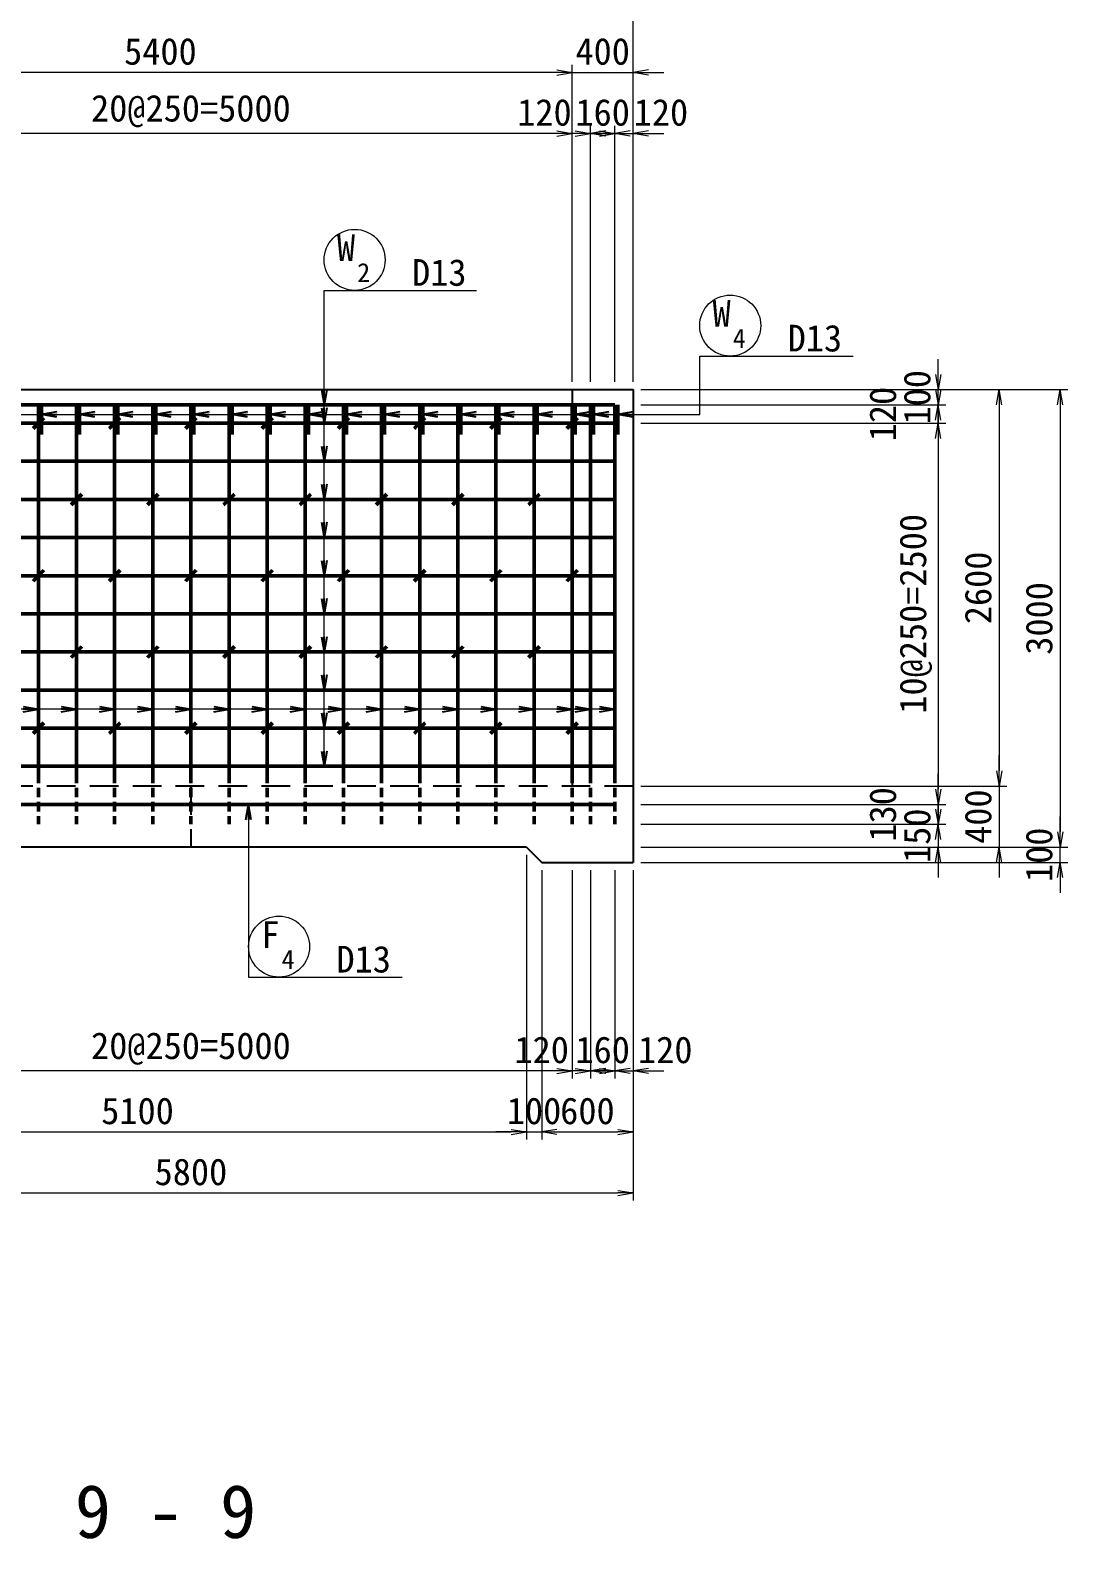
# Model space of a CAD drawing. Header units: millimetres. Extents: x 0 to 126150, y 0 to 29700.
# Drawn here: x 62097 to 68901, y 14724 to 24616 of the extents above; entities that cross this region are included whole.
import ezdxf
from ezdxf.enums import TextEntityAlignment as Align

# ---------------------------------------------------------------- set-up
doc = ezdxf.new("R2010")
doc.units = ezdxf.units.MM
doc.header["$LTSCALE"] = 500
doc.linetypes.add('DASHED2', pattern=[0.375, 0.25, -0.125])
doc.layers.get('Defpoints').update_dxf_attribs({"color": 153})
for name, color, linetype, lineweight in [('D-STR', 3, 'Continuous', 25), ('D-STR-DIM', 7, 'Continuous', 13), ('D-STR-HTXT', 4, 'Continuous', 13), ('D-STR-STR1', 1, 'Continuous', 50), ('D-STR-STR2', 40, 'Continuous', 50), ('D-STR-STR3', 2, 'Continuous', 50), ('D-STR-TXT', 7, 'Continuous', 13)]:
    doc.layers.add(name, color=color, linetype=linetype, lineweight=lineweight)
doc.styles.add('YOKO_GOTHIC', font='')
doc.styles.get('YOKO_GOTHIC').set_extended_font_data('MS Gothic')
doc.dimstyles.new('S50', dxfattribs={"dimscale": 50, "dimtxt": 3.5, "dimasz": 2, "dimexe": 1, "dimexo": 1, "dimgap": 1, "dimtad": 1, "dimdec": 0, "dimzin": 1, "dimdsep": 46, "dimtxsty": 'YOKO_GOTHIC', "dimblk": 'OPEN', "dimcen": 0, "dimclrd": 256, "dimclre": 256, "dimclrt": 256, "dimaunit": 1, "dimadec": 3, "dimazin": 0, "dimtfac": 1, "dimtdec": 0, "dimtix": 1, "dimtmove": 2, "dimatfit": 3, "dimldrblk": 'OPEN', "dimfxl": 1, "dimlwd": -1, "dimlwe": -1, "dimarcsym": 2})

# ---------------------------------------------------------------- blocks, each defined once
blk = doc.blocks.new('_Open')
at = {"color": 0, "linetype": 'ByBlock', "lineweight": -2}
for p, q in [((-1, 0.167), (0, 0)), ((-1, -0.167), (0, 0)), ((0, 0), (-1, 0))]:
    blk.add_line(p, q, dxfattribs=at)
blk = doc.blocks.new('*D196')
at = {"layer": 'D-STR-DIM', "transparency": 16777216}
for p, q in [((60250.5, 22308.7), (60250.5, 24788)), ((60350.5, 24738), (65950.5, 24738)), ((66050.5, 22308.7), (66050.5, 24788))]:
    blk.add_line(p, q, dxfattribs=at)
at = {"layer": 'Defpoints', "color": 0, "transparency": 16777216}
for p in [(66050.5, 24738), (60250.5, 22258.7), (66050.5, 22258.7)]:
    blk.add_point(p, dxfattribs=at)
at = {"layer": 'D-STR-DIM', "transparency": 16777216, "xscale": 100, "yscale": 100, "zscale": 100, "rotation": 180}
blk.add_blockref('_Open', (60250.5, 24738), dxfattribs=at)
at = {"layer": 'D-STR-DIM', "transparency": 16777216, "xscale": 100, "yscale": 100, "zscale": 100}
blk.add_blockref('_Open', (66050.5, 24738), dxfattribs=at)
at = {"layer": 'D-STR-DIM', "transparency": 16777216, "insert": (63150.5, 24875.5), "char_height": 175, "attachment_point": 5, "style": 'YOKO_GOTHIC'}
blk.add_mtext('5800', dxfattribs=at)
blk = doc.blocks.new('*D198')
at = {"layer": 'D-STR-DIM', "transparency": 16777216}
for p, q in [((65550.5, 24338), (65450.5, 24338)), ((65650.5, 22308.7), (65650.5, 24388)), ((65650.5, 24338), (66050.5, 24338)), ((66050.5, 22308.7), (66050.5, 24388)), ((66150.5, 24338), (66250.5, 24338))]:
    blk.add_line(p, q, dxfattribs=at)
at = {"layer": 'Defpoints', "color": 0, "transparency": 16777216}
for p in [(66050.5, 24338), (65650.5, 22258.7), (66050.5, 22258.7)]:
    blk.add_point(p, dxfattribs=at)
at = {"layer": 'D-STR-DIM', "transparency": 16777216, "xscale": 100, "yscale": 100, "zscale": 100}
blk.add_blockref('_Open', (65650.5, 24338), dxfattribs=at)
at = {"layer": 'D-STR-DIM', "transparency": 16777216, "xscale": 100, "yscale": 100, "zscale": 100, "rotation": 180}
blk.add_blockref('_Open', (66050.5, 24338), dxfattribs=at)
at = {"layer": 'D-STR-DIM', "transparency": 16777216, "insert": (65850.5, 24475.5), "char_height": 175, "attachment_point": 5, "style": 'YOKO_GOTHIC'}
blk.add_mtext('400', dxfattribs=at)
blk = doc.blocks.new('*D199')
at = {"layer": 'D-STR-DIM', "transparency": 16777216}
for p, q in [((65930.5, 22308.7), (65930.5, 23988)), ((66050.5, 22308.7), (66050.5, 23988)), ((65830.5, 23938), (65730.5, 23938)), ((65930.5, 23938), (66050.5, 23938)), ((66150.5, 23938), (66250.5, 23938))]:
    blk.add_line(p, q, dxfattribs=at)
at = {"layer": 'Defpoints', "color": 0, "transparency": 16777216}
for p in [(66050.5, 23938), (65930.5, 22258.7), (66050.5, 22258.7)]:
    blk.add_point(p, dxfattribs=at)
at = {"layer": 'D-STR-DIM', "transparency": 16777216, "xscale": 100, "yscale": 100, "zscale": 100}
blk.add_blockref('_Open', (65930.5, 23938), dxfattribs=at)
at = {"layer": 'D-STR-DIM', "transparency": 16777216, "xscale": 100, "yscale": 100, "zscale": 100, "rotation": 180}
blk.add_blockref('_Open', (66050.5, 23938), dxfattribs=at)
at = {"layer": 'D-STR-DIM', "transparency": 16777216, "insert": (66232.5, 24075.5), "char_height": 175, "attachment_point": 5, "style": 'YOKO_GOTHIC'}
blk.add_mtext('120', dxfattribs=at)
blk = doc.blocks.new('*D200')
at = {"layer": 'D-STR-DIM', "transparency": 16777216}
for p, q in [((65770.5, 22308.7), (65770.5, 23988)), ((65930.5, 22308.7), (65930.5, 23988)), ((65670.5, 23938), (65570.5, 23938)), ((65770.5, 23938), (65930.5, 23938)), ((66030.5, 23938), (66130.5, 23938))]:
    blk.add_line(p, q, dxfattribs=at)
at = {"layer": 'Defpoints', "color": 0, "transparency": 16777216}
for p in [(65930.5, 23938), (65770.5, 22258.7), (65930.5, 22258.7)]:
    blk.add_point(p, dxfattribs=at)
at = {"layer": 'D-STR-DIM', "transparency": 16777216, "xscale": 100, "yscale": 100, "zscale": 100}
blk.add_blockref('_Open', (65770.5, 23938), dxfattribs=at)
at = {"layer": 'D-STR-DIM', "transparency": 16777216, "xscale": 100, "yscale": 100, "zscale": 100, "rotation": 180}
blk.add_blockref('_Open', (65930.5, 23938), dxfattribs=at)
at = {"layer": 'D-STR-DIM', "transparency": 16777216, "insert": (65850.5, 24075.5), "char_height": 175, "attachment_point": 5, "style": 'YOKO_GOTHIC'}
blk.add_mtext('160', dxfattribs=at)
blk = doc.blocks.new('*D201')
at = {"layer": 'D-STR-DIM', "transparency": 16777216}
for p, q in [((65650.5, 22308.7), (65650.5, 23988)), ((65770.5, 22308.7), (65770.5, 23988)), ((65550.5, 23938), (65450.5, 23938)), ((65770.5, 23938), (65650.5, 23938)), ((65870.5, 23938), (65970.5, 23938))]:
    blk.add_line(p, q, dxfattribs=at)
at = {"layer": 'Defpoints', "color": 0, "transparency": 16777216}
for p in [(65650.5, 23938), (65650.5, 22258.7), (65770.5, 22258.7)]:
    blk.add_point(p, dxfattribs=at)
at = {"layer": 'D-STR-DIM', "transparency": 16777216, "xscale": 100, "yscale": 100, "zscale": 100}
blk.add_blockref('_Open', (65650.5, 23938), dxfattribs=at)
at = {"layer": 'D-STR-DIM', "transparency": 16777216, "xscale": 100, "yscale": 100, "zscale": 100, "rotation": 180}
blk.add_blockref('_Open', (65770.5, 23938), dxfattribs=at)
at = {"layer": 'D-STR-DIM', "transparency": 16777216, "insert": (65468.6, 24075.5), "char_height": 175, "attachment_point": 5, "style": 'YOKO_GOTHIC'}
blk.add_mtext('120', dxfattribs=at)
blk = doc.blocks.new('*D202')
at = {"layer": 'D-STR-DIM', "transparency": 16777216}
for p, q in [((60650.5, 22308.7), (60650.5, 23988)), ((65650.5, 22308.7), (65650.5, 23988)), ((65550.5, 23938), (60750.5, 23938))]:
    blk.add_line(p, q, dxfattribs=at)
at = {"layer": 'Defpoints', "color": 0, "transparency": 16777216}
for p in [(60650.5, 23938), (60650.5, 22258.7), (65650.5, 22258.7)]:
    blk.add_point(p, dxfattribs=at)
at = {"layer": 'D-STR-DIM', "transparency": 16777216, "xscale": 100, "yscale": 100, "zscale": 100, "rotation": 180}
blk.add_blockref('_Open', (60650.5, 23938), dxfattribs=at)
at = {"layer": 'D-STR-DIM', "transparency": 16777216, "xscale": 100, "yscale": 100, "zscale": 100}
blk.add_blockref('_Open', (65650.5, 23938), dxfattribs=at)
at = {"layer": 'D-STR-DIM', "transparency": 16777216, "insert": (63150.5, 24084.9), "char_height": 175, "attachment_point": 5, "style": 'YOKO_GOTHIC'}
blk.add_mtext('20@250=5000', dxfattribs=at)
blk = doc.blocks.new('*D203')
at = {"layer": 'D-STR-DIM', "transparency": 16777216}
for p, q in [((60250.5, 22308.7), (60250.5, 24388)), ((65550.5, 24338), (60350.5, 24338)), ((65650.5, 22308.7), (65650.5, 24388))]:
    blk.add_line(p, q, dxfattribs=at)
at = {"layer": 'Defpoints', "color": 0, "transparency": 16777216}
for p in [(60250.5, 24338), (60250.5, 22258.7), (65650.5, 22258.7)]:
    blk.add_point(p, dxfattribs=at)
at = {"layer": 'D-STR-DIM', "transparency": 16777216, "xscale": 100, "yscale": 100, "zscale": 100, "rotation": 180}
blk.add_blockref('_Open', (60250.5, 24338), dxfattribs=at)
at = {"layer": 'D-STR-DIM', "transparency": 16777216, "xscale": 100, "yscale": 100, "zscale": 100}
blk.add_blockref('_Open', (65650.5, 24338), dxfattribs=at)
at = {"layer": 'D-STR-DIM', "transparency": 16777216, "insert": (62950.5, 24475.5), "char_height": 175, "attachment_point": 5, "style": 'YOKO_GOTHIC'}
blk.add_mtext('5400', dxfattribs=at)
blk = doc.blocks.new('*D219')
at = {"layer": 'D-STR-DIM', "transparency": 16777216}
for p, q in [((66100.5, 22258.7), (68900.5, 22258.7)), ((68850.5, 22158.7), (68850.5, 19358.7)), ((66100.5, 19258.7), (68900.5, 19258.7))]:
    blk.add_line(p, q, dxfattribs=at)
at = {"layer": 'Defpoints', "color": 0, "transparency": 16777216}
for p in [(66050.5, 22258.7), (66050.5, 19258.7), (68850.5, 19258.7)]:
    blk.add_point(p, dxfattribs=at)
at = {"layer": 'D-STR-DIM', "transparency": 16777216, "xscale": 100, "yscale": 100, "zscale": 100}
for p, rotation in [((68850.5, 22258.7), 90), ((68850.5, 19258.7), 270)]:
    blk.add_blockref('_Open', p, dxfattribs=dict(at, rotation=rotation))
at = {"layer": 'D-STR-DIM', "transparency": 16777216, "insert": (68713, 20758.7), "char_height": 175, "attachment_point": 5, "rotation": 90, "style": 'YOKO_GOTHIC'}
blk.add_mtext('3000', dxfattribs=at)
blk = doc.blocks.new('*D220')
at = {"layer": 'D-STR-DIM', "transparency": 16777216}
for p, q in [((66100.5, 22258.7), (68500.5, 22258.7)), ((68450.5, 22158.7), (68450.5, 19758.7)), ((66100.5, 19658.7), (68500.5, 19658.7))]:
    blk.add_line(p, q, dxfattribs=at)
at = {"layer": 'Defpoints', "color": 0, "transparency": 16777216}
for p in [(66050.5, 22258.7), (66050.5, 19658.7), (68450.5, 19658.7)]:
    blk.add_point(p, dxfattribs=at)
at = {"layer": 'D-STR-DIM', "transparency": 16777216, "xscale": 100, "yscale": 100, "zscale": 100}
for p, rotation in [((68450.5, 22258.7), 90), ((68450.5, 19658.7), 270)]:
    blk.add_blockref('_Open', p, dxfattribs=dict(at, rotation=rotation))
at = {"layer": 'D-STR-DIM', "transparency": 16777216, "insert": (68313, 20958.7), "char_height": 175, "attachment_point": 5, "rotation": 90, "style": 'YOKO_GOTHIC'}
blk.add_mtext('2600', dxfattribs=at)
blk = doc.blocks.new('*D221')
at = {"layer": 'D-STR-DIM', "transparency": 16777216}
for p, q in [((68450.5, 19758.7), (68450.5, 19858.7)), ((66100.5, 19658.7), (68500.5, 19658.7)), ((68450.5, 19658.7), (68450.5, 19258.7)), ((66100.5, 19258.7), (68500.5, 19258.7)), ((68450.5, 19158.7), (68450.5, 19058.7))]:
    blk.add_line(p, q, dxfattribs=at)
at = {"layer": 'Defpoints', "color": 0, "transparency": 16777216}
for p in [(66050.5, 19658.7), (66050.5, 19258.7), (68450.5, 19258.7)]:
    blk.add_point(p, dxfattribs=at)
at = {"layer": 'D-STR-DIM', "transparency": 16777216, "xscale": 100, "yscale": 100, "zscale": 100}
for p, rotation in [((68450.5, 19658.7), 270), ((68450.5, 19258.7), 90)]:
    blk.add_blockref('_Open', p, dxfattribs=dict(at, rotation=rotation))
at = {"layer": 'D-STR-DIM', "transparency": 16777216, "insert": (68313, 19458.7), "char_height": 175, "attachment_point": 5, "rotation": 90, "style": 'YOKO_GOTHIC'}
blk.add_mtext('400', dxfattribs=at)
blk = doc.blocks.new('*D222')
at = {"layer": 'D-STR-DIM', "transparency": 16777216}
for p, q in [((66100.5, 22038.7), (68100.5, 22038.7)), ((68050.5, 21938.7), (68050.5, 19638.7)), ((66100.5, 19538.7), (68100.5, 19538.7))]:
    blk.add_line(p, q, dxfattribs=at)
at = {"layer": 'Defpoints', "color": 0, "transparency": 16777216}
for p in [(66050.5, 22038.7), (66050.5, 19538.7), (68050.5, 19538.7)]:
    blk.add_point(p, dxfattribs=at)
at = {"layer": 'D-STR-DIM', "transparency": 16777216, "xscale": 100, "yscale": 100, "zscale": 100}
for p, rotation in [((68050.5, 22038.7), 90), ((68050.5, 19538.7), 270)]:
    blk.add_blockref('_Open', p, dxfattribs=dict(at, rotation=rotation))
at = {"layer": 'D-STR-DIM', "transparency": 16777216, "insert": (67903.7, 20788.7), "char_height": 175, "attachment_point": 5, "rotation": 90, "style": 'YOKO_GOTHIC'}
blk.add_mtext('10@250=2500', dxfattribs=at)
blk = doc.blocks.new('*D223')
at = {"layer": 'D-STR-DIM', "transparency": 16777216}
for p, q in [((68050.5, 19638.7), (68050.5, 19738.7)), ((66100.5, 19538.7), (68100.5, 19538.7)), ((68050.5, 19538.7), (68050.5, 19408.7)), ((66100.5, 19408.7), (68100.5, 19408.7)), ((68050.5, 19308.7), (68050.5, 19208.7))]:
    blk.add_line(p, q, dxfattribs=at)
at = {"layer": 'Defpoints', "color": 0, "transparency": 16777216}
for p in [(66050.5, 19538.7), (66050.5, 19408.7), (68050.5, 19408.7)]:
    blk.add_point(p, dxfattribs=at)
at = {"layer": 'D-STR-DIM', "transparency": 16777216, "xscale": 100, "yscale": 100, "zscale": 100}
for p, rotation in [((68050.5, 19538.7), 270), ((68050.5, 19408.7), 90)]:
    blk.add_blockref('_Open', p, dxfattribs=dict(at, rotation=rotation))
at = {"layer": 'D-STR-DIM', "transparency": 16777216, "insert": (67688, 19473.7), "char_height": 175, "attachment_point": 5, "rotation": 90, "style": 'YOKO_GOTHIC'}
blk.add_mtext('130', dxfattribs=at)
blk = doc.blocks.new('*D224')
at = {"layer": 'D-STR-DIM', "transparency": 16777216}
for p, q in [((68050.5, 19508.7), (68050.5, 19608.7)), ((66100.5, 19408.7), (68100.5, 19408.7)), ((68050.5, 19408.7), (68050.5, 19258.7)), ((66100.5, 19258.7), (68100.5, 19258.7)), ((68050.5, 19158.7), (68050.5, 19058.7))]:
    blk.add_line(p, q, dxfattribs=at)
at = {"layer": 'Defpoints', "color": 0, "transparency": 16777216}
for p in [(66050.5, 19408.7), (66050.5, 19258.7), (68050.5, 19258.7)]:
    blk.add_point(p, dxfattribs=at)
at = {"layer": 'D-STR-DIM', "transparency": 16777216, "xscale": 100, "yscale": 100, "zscale": 100}
for p, rotation in [((68050.5, 19408.7), 270), ((68050.5, 19258.7), 90)]:
    blk.add_blockref('_Open', p, dxfattribs=dict(at, rotation=rotation))
at = {"layer": 'D-STR-DIM', "transparency": 16777216, "insert": (67913, 19333.7), "char_height": 175, "attachment_point": 5, "rotation": 90, "style": 'YOKO_GOTHIC'}
blk.add_mtext('150', dxfattribs=at)
blk = doc.blocks.new('*D225')
at = {"layer": 'D-STR-DIM', "transparency": 16777216}
for p, q in [((68050.5, 22358.7), (68050.5, 22458.7)), ((66100.5, 22258.7), (68100.5, 22258.7)), ((68050.5, 22158.7), (68050.5, 22258.7)), ((66100.5, 22158.7), (68100.5, 22158.7)), ((68050.5, 22058.7), (68050.5, 21958.7))]:
    blk.add_line(p, q, dxfattribs=at)
at = {"layer": 'Defpoints', "color": 0, "transparency": 16777216}
for p in [(66050.5, 22258.7), (68050.5, 22258.7), (66050.5, 22158.7)]:
    blk.add_point(p, dxfattribs=at)
at = {"layer": 'D-STR-DIM', "transparency": 16777216, "xscale": 100, "yscale": 100, "zscale": 100}
for p, rotation in [((68050.5, 22258.7), 270), ((68050.5, 22158.7), 90)]:
    blk.add_blockref('_Open', p, dxfattribs=dict(at, rotation=rotation))
at = {"layer": 'D-STR-DIM', "transparency": 16777216, "insert": (67913, 22208.7), "char_height": 175, "attachment_point": 5, "rotation": 90, "style": 'YOKO_GOTHIC'}
blk.add_mtext('100', dxfattribs=at)
blk = doc.blocks.new('*D226')
at = {"layer": 'D-STR-DIM', "transparency": 16777216}
for p, q in [((68850.5, 19358.7), (68850.5, 19458.7)), ((66100.5, 19258.7), (68900.5, 19258.7)), ((68850.5, 19158.7), (68850.5, 19258.7)), ((66100.5, 19158.7), (68900.5, 19158.7)), ((68850.5, 19058.7), (68850.5, 18958.7))]:
    blk.add_line(p, q, dxfattribs=at)
at = {"layer": 'Defpoints', "color": 0, "transparency": 16777216}
for p in [(66050.5, 19258.7), (68850.5, 19258.7), (66050.5, 19158.7)]:
    blk.add_point(p, dxfattribs=at)
at = {"layer": 'D-STR-DIM', "transparency": 16777216, "xscale": 100, "yscale": 100, "zscale": 100}
for p, rotation in [((68850.5, 19258.7), 270), ((68850.5, 19158.7), 90)]:
    blk.add_blockref('_Open', p, dxfattribs=dict(at, rotation=rotation))
at = {"layer": 'D-STR-DIM', "transparency": 16777216, "insert": (68713, 19208.7), "char_height": 175, "attachment_point": 5, "rotation": 90, "style": 'YOKO_GOTHIC'}
blk.add_mtext('100', dxfattribs=at)
blk = doc.blocks.new('*D227')
at = {"layer": 'D-STR-DIM', "transparency": 16777216}
for p, q in [((68050.5, 22258.7), (68050.5, 22358.7)), ((66100.5, 22158.7), (68100.5, 22158.7)), ((68050.5, 22038.7), (68050.5, 22158.7)), ((66100.5, 22038.7), (68100.5, 22038.7)), ((68050.5, 21938.7), (68050.5, 21838.7))]:
    blk.add_line(p, q, dxfattribs=at)
at = {"layer": 'Defpoints', "color": 0, "transparency": 16777216}
for p in [(66050.5, 22158.7), (68050.5, 22158.7), (66050.5, 22038.7)]:
    blk.add_point(p, dxfattribs=at)
at = {"layer": 'D-STR-DIM', "transparency": 16777216, "xscale": 100, "yscale": 100, "zscale": 100}
for p, rotation in [((68050.5, 22158.7), 270), ((68050.5, 22038.7), 90)]:
    blk.add_blockref('_Open', p, dxfattribs=dict(at, rotation=rotation))
at = {"layer": 'D-STR-DIM', "transparency": 16777216, "insert": (67688, 22098.7), "char_height": 175, "attachment_point": 5, "rotation": 90, "style": 'YOKO_GOTHIC'}
blk.add_mtext('120', dxfattribs=at)
blk = doc.blocks.new('*D228')
at = {"layer": 'D-STR-DIM', "transparency": 16777216}
for p, q in [((60250.5, 19208.7), (60250.5, 16941.1)), ((66050.5, 19108.7), (66050.5, 16941.1)), ((60350.5, 16991.1), (65950.5, 16991.1))]:
    blk.add_line(p, q, dxfattribs=at)
at = {"layer": 'Defpoints', "color": 0, "transparency": 16777216}
for p in [(60250.5, 19258.7), (66050.5, 19158.7), (66050.5, 16991.1)]:
    blk.add_point(p, dxfattribs=at)
at = {"layer": 'D-STR-DIM', "transparency": 16777216, "xscale": 100, "yscale": 100, "zscale": 100, "rotation": 180}
blk.add_blockref('_Open', (60250.5, 16991.1), dxfattribs=at)
at = {"layer": 'D-STR-DIM', "transparency": 16777216, "xscale": 100, "yscale": 100, "zscale": 100}
blk.add_blockref('_Open', (66050.5, 16991.1), dxfattribs=at)
at = {"layer": 'D-STR-DIM', "transparency": 16777216, "insert": (63150.5, 17128.6), "char_height": 175, "attachment_point": 5, "style": 'YOKO_GOTHIC'}
blk.add_mtext('5800', dxfattribs=at)
blk = doc.blocks.new('*D229')
at = {"layer": 'D-STR-DIM', "transparency": 16777216}
for p, q in [((60250.5, 19208.7), (60250.5, 17341.1)), ((65350.5, 19208.7), (65350.5, 17341.1)), ((60350.5, 17391.1), (65250.5, 17391.1))]:
    blk.add_line(p, q, dxfattribs=at)
at = {"layer": 'Defpoints', "color": 0, "transparency": 16777216}
for p in [(60250.5, 19258.7), (65350.5, 19258.7), (65350.5, 17391.1)]:
    blk.add_point(p, dxfattribs=at)
at = {"layer": 'D-STR-DIM', "transparency": 16777216, "xscale": 100, "yscale": 100, "zscale": 100, "rotation": 180}
blk.add_blockref('_Open', (60250.5, 17391.1), dxfattribs=at)
at = {"layer": 'D-STR-DIM', "transparency": 16777216, "xscale": 100, "yscale": 100, "zscale": 100}
blk.add_blockref('_Open', (65350.5, 17391.1), dxfattribs=at)
at = {"layer": 'D-STR-DIM', "transparency": 16777216, "insert": (62800.5, 17528.6), "char_height": 175, "attachment_point": 5, "style": 'YOKO_GOTHIC'}
blk.add_mtext('5100', dxfattribs=at)
blk = doc.blocks.new('*D230')
at = {"layer": 'D-STR-DIM', "transparency": 16777216}
for p, q in [((65350.5, 19208.7), (65350.5, 17341.1)), ((65450.5, 19108.7), (65450.5, 17341.1)), ((65250.5, 17391.1), (65150.5, 17391.1)), ((65350.5, 17391.1), (65450.5, 17391.1)), ((65550.5, 17391.1), (65650.5, 17391.1))]:
    blk.add_line(p, q, dxfattribs=at)
at = {"layer": 'Defpoints', "color": 0, "transparency": 16777216}
for p in [(65350.5, 19258.7), (65450.5, 19158.7), (65450.5, 17391.1)]:
    blk.add_point(p, dxfattribs=at)
at = {"layer": 'D-STR-DIM', "transparency": 16777216, "xscale": 100, "yscale": 100, "zscale": 100}
blk.add_blockref('_Open', (65350.5, 17391.1), dxfattribs=at)
at = {"layer": 'D-STR-DIM', "transparency": 16777216, "xscale": 100, "yscale": 100, "zscale": 100, "rotation": 180}
blk.add_blockref('_Open', (65450.5, 17391.1), dxfattribs=at)
at = {"layer": 'D-STR-DIM', "transparency": 16777216, "insert": (65400.5, 17528.6), "char_height": 175, "attachment_point": 5, "style": 'YOKO_GOTHIC'}
blk.add_mtext('100', dxfattribs=at)
blk = doc.blocks.new('*D231')
at = {"layer": 'D-STR-DIM', "transparency": 16777216}
for p, q in [((65450.5, 19108.7), (65450.5, 17341.1)), ((66050.5, 19108.7), (66050.5, 17341.1)), ((65550.5, 17391.1), (65950.5, 17391.1))]:
    blk.add_line(p, q, dxfattribs=at)
at = {"layer": 'Defpoints', "color": 0, "transparency": 16777216}
for p in [(65450.5, 19158.7), (66050.5, 19158.7), (66050.5, 17391.1)]:
    blk.add_point(p, dxfattribs=at)
at = {"layer": 'D-STR-DIM', "transparency": 16777216, "xscale": 100, "yscale": 100, "zscale": 100, "rotation": 180}
blk.add_blockref('_Open', (65450.5, 17391.1), dxfattribs=at)
at = {"layer": 'D-STR-DIM', "transparency": 16777216, "xscale": 100, "yscale": 100, "zscale": 100}
blk.add_blockref('_Open', (66050.5, 17391.1), dxfattribs=at)
at = {"layer": 'D-STR-DIM', "transparency": 16777216, "insert": (65750.5, 17528.6), "char_height": 175, "attachment_point": 5, "style": 'YOKO_GOTHIC'}
blk.add_mtext('600', dxfattribs=at)
blk = doc.blocks.new('*D232')
at = {"layer": 'D-STR-DIM', "transparency": 16777216}
for p, q in [((65930.5, 19108.7), (65930.5, 17741.1)), ((66050.5, 19108.7), (66050.5, 17741.1)), ((65830.5, 17791.1), (65730.5, 17791.1)), ((65930.5, 17791.1), (66050.5, 17791.1)), ((66150.5, 17791.1), (66250.5, 17791.1))]:
    blk.add_line(p, q, dxfattribs=at)
at = {"layer": 'Defpoints', "color": 0, "transparency": 16777216}
for p in [(65930.5, 19158.7), (66050.5, 19158.7), (66050.5, 17791.1)]:
    blk.add_point(p, dxfattribs=at)
at = {"layer": 'D-STR-DIM', "transparency": 16777216, "xscale": 100, "yscale": 100, "zscale": 100}
blk.add_blockref('_Open', (65930.5, 17791.1), dxfattribs=at)
at = {"layer": 'D-STR-DIM', "transparency": 16777216, "xscale": 100, "yscale": 100, "zscale": 100, "rotation": 180}
blk.add_blockref('_Open', (66050.5, 17791.1), dxfattribs=at)
at = {"layer": 'D-STR-DIM', "transparency": 16777216, "insert": (66260.9, 17928.6), "char_height": 175, "attachment_point": 5, "style": 'YOKO_GOTHIC'}
blk.add_mtext('120', dxfattribs=at)
blk = doc.blocks.new('*D233')
at = {"layer": 'D-STR-DIM', "transparency": 16777216}
for p, q in [((65770.5, 19108.7), (65770.5, 17741.1)), ((65930.5, 19108.7), (65930.5, 17741.1)), ((65670.5, 17791.1), (65570.5, 17791.1)), ((65770.5, 17791.1), (65930.5, 17791.1)), ((66030.5, 17791.1), (66130.5, 17791.1))]:
    blk.add_line(p, q, dxfattribs=at)
at = {"layer": 'Defpoints', "color": 0, "transparency": 16777216}
for p in [(65770.5, 19158.7), (65930.5, 19158.7), (65930.5, 17791.1)]:
    blk.add_point(p, dxfattribs=at)
at = {"layer": 'D-STR-DIM', "transparency": 16777216, "xscale": 100, "yscale": 100, "zscale": 100}
blk.add_blockref('_Open', (65770.5, 17791.1), dxfattribs=at)
at = {"layer": 'D-STR-DIM', "transparency": 16777216, "xscale": 100, "yscale": 100, "zscale": 100, "rotation": 180}
blk.add_blockref('_Open', (65930.5, 17791.1), dxfattribs=at)
at = {"layer": 'D-STR-DIM', "transparency": 16777216, "insert": (65850.5, 17928.6), "char_height": 175, "attachment_point": 5, "style": 'YOKO_GOTHIC'}
blk.add_mtext('160', dxfattribs=at)
blk = doc.blocks.new('*D234')
at = {"layer": 'D-STR-DIM', "transparency": 16777216}
for p, q in [((65650.5, 19108.7), (65650.5, 17741.1)), ((65770.5, 19108.7), (65770.5, 17741.1)), ((65550.5, 17791.1), (65450.5, 17791.1)), ((65770.5, 17791.1), (65650.5, 17791.1)), ((65870.5, 17791.1), (65970.5, 17791.1))]:
    blk.add_line(p, q, dxfattribs=at)
at = {"layer": 'Defpoints', "color": 0, "transparency": 16777216}
for p in [(65650.5, 19158.7), (65770.5, 19158.7), (65650.5, 17791.1)]:
    blk.add_point(p, dxfattribs=at)
at = {"layer": 'D-STR-DIM', "transparency": 16777216, "xscale": 100, "yscale": 100, "zscale": 100}
blk.add_blockref('_Open', (65650.5, 17791.1), dxfattribs=at)
at = {"layer": 'D-STR-DIM', "transparency": 16777216, "xscale": 100, "yscale": 100, "zscale": 100, "rotation": 180}
blk.add_blockref('_Open', (65770.5, 17791.1), dxfattribs=at)
at = {"layer": 'D-STR-DIM', "transparency": 16777216, "insert": (65450.5, 17928.6), "char_height": 175, "attachment_point": 5, "style": 'YOKO_GOTHIC'}
blk.add_mtext('120', dxfattribs=at)
blk = doc.blocks.new('*D235')
at = {"layer": 'D-STR-DIM', "transparency": 16777216}
for p, q in [((60650.5, 19208.7), (60650.5, 17741.1)), ((65650.5, 19108.7), (65650.5, 17741.1)), ((65550.5, 17791.1), (60750.5, 17791.1))]:
    blk.add_line(p, q, dxfattribs=at)
at = {"layer": 'Defpoints', "color": 0, "transparency": 16777216}
for p in [(60650.5, 19258.7), (65650.5, 19158.7), (60650.5, 17791.1)]:
    blk.add_point(p, dxfattribs=at)
at = {"layer": 'D-STR-DIM', "transparency": 16777216, "xscale": 100, "yscale": 100, "zscale": 100, "rotation": 180}
blk.add_blockref('_Open', (60650.5, 17791.1), dxfattribs=at)
at = {"layer": 'D-STR-DIM', "transparency": 16777216, "xscale": 100, "yscale": 100, "zscale": 100}
blk.add_blockref('_Open', (65650.5, 17791.1), dxfattribs=at)
at = {"layer": 'D-STR-DIM', "transparency": 16777216, "insert": (63150.5, 17937.9), "char_height": 175, "attachment_point": 5, "style": 'YOKO_GOTHIC'}
blk.add_mtext('20@250=5000', dxfattribs=at)

msp = doc.modelspace()

# ---------------------------------------------------------------- linework, layer by layer
at = {"layer": 'D-STR'}
for p, q in [((60250.5, 22258.7), (66050.5, 22258.7)), ((66050.5, 22258.7), (66050.5, 19158.7)), ((65350.5, 19258.7), (60250.5, 19258.7)), ((65350.5, 19258.7), (65450.5, 19158.7)), ((65450.5, 19158.7), (66050.5, 19158.7))]:
    msp.add_line(p, q, dxfattribs=at)
at = {"layer": 'D-STR', "linetype": 'DASHED2', "ltscale": 1.5}
for p, q in [((65650.5, 22258.7), (65650.5, 19658.7)), ((66050.5, 19658.7), (60250.5, 19658.7)), ((63150.5, 19658.7), (63150.5, 19258.7))]:
    msp.add_line(p, q, dxfattribs=at)
at = {"layer": 'D-STR-HTXT'}
for p, q in [((66486.7, 22478.8), (67493.3, 22478.8)), ((66486.7, 22095.8), (66486.7, 22478.8)), ((63528.4, 18406.6), (64535, 18406.6))]:
    msp.add_line(p, q, dxfattribs=at)
msp.add_lwpolyline([(60400.5, 22095.8), (66486.7, 22095.8)], dxfattribs=at)
at = {"layer": 'D-STR-HTXT', "color": 6}
for centre in [(64224, 23109.5), (66686.7, 22678.8), (63728.4, 18606.6)]:
    msp.add_circle(centre, 200, dxfattribs=at)
at = {"layer": 'D-STR-STR1'}
for p, q in [((62150.5, 19678.7), (62150.5, 22158.7)), ((62170.5, 21963.7), (62170.5, 22158.7)), ((62400.5, 19678.7), (62400.5, 22158.7)), ((62420.5, 21963.7), (62420.5, 22158.7)), ((62650.5, 19678.7), (62650.5, 22158.7)), ((62670.5, 21963.7), (62670.5, 22158.7)), ((62900.5, 19678.7), (62900.5, 22158.7)), ((62920.5, 21963.7), (62920.5, 22158.7)), ((63150.5, 19678.7), (63150.5, 22158.7)), ((63170.5, 21963.7), (63170.5, 22158.7)), ((63400.5, 19678.7), (63400.5, 22158.7)), ((63420.5, 21963.7), (63420.5, 22158.7)), ((63650.5, 19678.7), (63650.5, 22158.7)), ((63670.5, 21963.7), (63670.5, 22158.7)), ((63900.5, 19678.7), (63900.5, 22158.7)), ((63920.5, 21963.7), (63920.5, 22158.7)), ((64150.5, 19678.7), (64150.5, 22158.7)), ((64170.5, 21963.7), (64170.5, 22158.7)), ((64400.5, 19678.7), (64400.5, 22158.7)), ((64420.5, 21963.7), (64420.5, 22158.7)), ((64650.5, 19678.7), (64650.5, 22158.7)), ((64670.5, 21963.7), (64670.5, 22158.7)), ((64900.5, 19678.7), (64900.5, 22158.7)), ((64920.5, 21963.7), (64920.5, 22158.7)), ((65150.5, 19678.7), (65150.5, 22158.7)), ((65170.5, 21963.7), (65170.5, 22158.7)), ((65400.5, 19678.7), (65400.5, 22158.7)), ((65420.5, 21963.7), (65420.5, 22158.7)), ((65650.5, 19678.7), (65650.5, 22158.7)), ((65670.5, 21963.7), (65670.5, 22158.7)), ((65770.5, 19678.7), (65770.5, 22158.7)), ((65790.5, 21963.7), (65790.5, 22158.7)), ((65930.5, 19678.7), (65930.5, 22158.7)), ((65950.5, 21963.7), (65950.5, 22158.7))]:
    msp.add_line(p, q, dxfattribs=at)
at = {"layer": 'D-STR-STR1', "linetype": 'DASHED2', "ltscale": 0.5}
for p, q in [((62150.5, 19648.7), (62150.5, 19408.7)), ((62400.5, 19648.7), (62400.5, 19408.7)), ((62650.5, 19648.7), (62650.5, 19408.7)), ((62900.5, 19648.7), (62900.5, 19408.7)), ((63150.5, 19648.7), (63150.5, 19408.7)), ((63400.5, 19648.7), (63400.5, 19408.7)), ((63650.5, 19648.7), (63650.5, 19408.7)), ((63900.5, 19648.7), (63900.5, 19408.7)), ((64150.5, 19648.7), (64150.5, 19408.7)), ((64400.5, 19648.7), (64400.5, 19408.7)), ((64650.5, 19648.7), (64650.5, 19408.7)), ((64900.5, 19648.7), (64900.5, 19408.7)), ((65150.5, 19648.7), (65150.5, 19408.7)), ((65400.5, 19648.7), (65400.5, 19408.7)), ((65650.5, 19648.7), (65650.5, 19408.7)), ((65770.5, 19648.7), (65770.5, 19408.7)), ((65930.5, 19648.7), (65930.5, 19408.7))]:
    msp.add_line(p, q, dxfattribs=at)
at = {"layer": 'D-STR-STR2'}
for p, q in [((60380.5, 22158.7), (65930.5, 22158.7)), ((60380.5, 22038.7), (65930.5, 22038.7)), ((60380.5, 21788.7), (65930.5, 21788.7)), ((60380.5, 21538.7), (65930.5, 21538.7)), ((60380.5, 21288.7), (65930.5, 21288.7)), ((60380.5, 21038.7), (65930.5, 21038.7)), ((60380.5, 20788.7), (65930.5, 20788.7)), ((60380.5, 20538.7), (65930.5, 20538.7)), ((60380.5, 20288.7), (65930.5, 20288.7)), ((60380.5, 20038.7), (65930.5, 20038.7)), ((60380.5, 19788.7), (65930.5, 19788.7)), ((60380.5, 19538.7), (65930.5, 19538.7))]:
    msp.add_line(p, q, dxfattribs=at)
at = {"layer": 'D-STR-STR3'}
for p, q in [((62185.9, 22074.1), (62115.2, 22003.3)), ((62685.9, 22074.1), (62615.2, 22003.3)), ((63185.9, 22074.1), (63115.2, 22003.3)), ((63685.9, 22074.1), (63615.2, 22003.3)), ((64185.9, 22074.1), (64115.2, 22003.3)), ((64685.9, 22074.1), (64615.2, 22003.3)), ((65185.9, 22074.1), (65115.2, 22003.3)), ((65685.9, 22074.1), (65615.2, 22003.3)), ((62435.9, 21574.1), (62365.2, 21503.3)), ((62935.9, 21574.1), (62865.2, 21503.3)), ((63435.9, 21574.1), (63365.2, 21503.3)), ((63935.9, 21574.1), (63865.2, 21503.3)), ((64435.9, 21574.1), (64365.2, 21503.3)), ((64935.9, 21574.1), (64865.2, 21503.3)), ((65435.9, 21574.1), (65365.2, 21503.3)), ((62185.9, 21074.1), (62115.2, 21003.3)), ((62685.9, 21074.1), (62615.2, 21003.3)), ((63185.9, 21074.1), (63115.2, 21003.3)), ((63685.9, 21074.1), (63615.2, 21003.3)), ((64185.9, 21074.1), (64115.2, 21003.3)), ((64685.9, 21074.1), (64615.2, 21003.3)), ((65185.9, 21074.1), (65115.2, 21003.3)), ((65685.9, 21074.1), (65615.2, 21003.3)), ((62435.9, 20574.1), (62365.2, 20503.3)), ((62935.9, 20574.1), (62865.2, 20503.3)), ((63435.9, 20574.1), (63365.2, 20503.3)), ((63935.9, 20574.1), (63865.2, 20503.3)), ((64435.9, 20574.1), (64365.2, 20503.3)), ((64935.9, 20574.1), (64865.2, 20503.3)), ((65435.9, 20574.1), (65365.2, 20503.3)), ((62185.9, 20074.1), (62115.2, 20003.3)), ((62685.9, 20074.1), (62615.2, 20003.3)), ((63185.9, 20074.1), (63115.2, 20003.3)), ((63685.9, 20074.1), (63615.2, 20003.3)), ((64185.9, 20074.1), (64115.2, 20003.3)), ((64685.9, 20074.1), (64615.2, 20003.3)), ((65185.9, 20074.1), (65115.2, 20003.3)), ((65685.9, 20074.1), (65615.2, 20003.3))]:
    msp.add_line(p, q, dxfattribs=at)

# ---------------------------------------------------------------- texts
at = {"layer": 'D-STR-TXT', "color": 6, "style": 'YOKO_GOTHIC'}
for s, height, p in [('W', 175, (64167.7, 23101.2)), ('2', 125, (64283.4, 22963.4)), ('W', 175, (66630.4, 22670.5)), ('4', 125, (66746.1, 22532.7)), ('4', 125, (63787.8, 18460.5))]:
    msp.add_text(s, height=height, dxfattribs=at).set_placement(p, align=Align.CENTER)
for p in [(64600.5, 22939.5), (67063.2, 22508.8), (64104.9, 18436.6)]:
    msp.add_text('D13', height=175, dxfattribs=at).set_placement(p)
at = {"layer": 'D-STR-TXT', "color": 6, "linetype": 'DASHED2', "ltscale": 0.5, "style": 'YOKO_GOTHIC'}
msp.add_text('F', height=175, dxfattribs=at).set_placement((63672.1, 18598.3), align=Align.CENTER)
at = {"layer": 'D-STR-TXT', "style": 'YOKO_GOTHIC'}
msp.add_text('9 - 9', height=350, dxfattribs=at).set_placement((62984.2, 14729.2), align=Align.CENTER)

# ---------------------------------------------------------------- dimensions: what is measured, and where the dimension line sits
at = {"layer": 'D-STR-DIM'}
for base, p1, p2, picture, middle in [((66050.5, 24738), (60250.5, 22258.7), (66050.5, 22258.7), '*D196', (63150.5, 24875.5)), ((60250.5, 24338), (65650.5, 22258.7), (60250.5, 22258.7), '*D203', (62950.5, 24475.5)), ((66050.5, 24338), (65650.5, 22258.7), (66050.5, 22258.7), '*D198', (65850.5, 24475.5)), ((65930.5, 23938), (65770.5, 22258.7), (65930.5, 22258.7), '*D200', (65850.5, 24075.5)), ((66050.5, 16991.1), (60250.5, 19258.7), (66050.5, 19158.7), '*D228', (63150.5, 17128.6)), ((65350.5, 17391.1), (60250.5, 19258.7), (65350.5, 19258.7), '*D229', (62800.5, 17528.6)), ((65450.5, 17391.1), (65350.5, 19258.7), (65450.5, 19158.7), '*D230', (65400.5, 17528.6)), ((66050.5, 17391.1), (65450.5, 19158.7), (66050.5, 19158.7), '*D231', (65750.5, 17528.6)), ((65930.5, 17791.1), (65770.5, 19158.7), (65930.5, 19158.7), '*D233', (65850.5, 17928.6))]:
    dim = msp.add_linear_dim(base=base, p1=p1, p2=p2, dimstyle='S50', dxfattribs=at)
    dim.commit()
    dim.dimension.update_dxf_attribs({"geometry": picture, "text_midpoint": middle})
for base, p1, p2, picture, middle in [((60650.5, 23938), (65650.5, 22258.7), (60650.5, 22258.7), '*D202', (63150.5, 24084.9)), ((60650.5, 17791.1), (65650.5, 19158.7), (60650.5, 19258.7), '*D235', (63150.5, 17937.9))]:
    dim = msp.add_linear_dim(base=base, p1=p1, p2=p2, text='20@250=<>', dimstyle='S50', dxfattribs=at)
    dim.commit()
    dim.dimension.update_dxf_attribs({"geometry": picture, "text_midpoint": middle})
for base, p1, p2, angle, picture, middle in [((65650.5, 23938), (65770.5, 22258.7), (65650.5, 22258.7), 180, '*D201', (65468.6, 24075.5)), ((68050.5, 22158.7), (66050.5, 22038.7), (66050.5, 22158.7), 90, '*D227', (67688, 22098.7)), ((68050.5, 19408.7), (66050.5, 19538.7), (66050.5, 19408.7), 90, '*D223', (67688, 19473.7)), ((65650.5, 17791.1), (65770.5, 19158.7), (65650.5, 19158.7), 180, '*D234', (65450.5, 17928.6))]:
    dim = msp.add_linear_dim(base=base, p1=p1, p2=p2, angle=angle, dimstyle='S50', dxfattribs=at)
    dim.commit()
    dim.dimension.update_dxf_attribs({"geometry": picture, "text_midpoint": middle, "dimtype": 160})
for base, p1, p2, picture, middle in [((66050.5, 23938), (65930.5, 22258.7), (66050.5, 22258.7), '*D199', (66232.5, 24075.5)), ((66050.5, 17791.1), (65930.5, 19158.7), (66050.5, 19158.7), '*D232', (66260.9, 17928.6))]:
    dim = msp.add_linear_dim(base=base, p1=p1, p2=p2, dimstyle='S50', dxfattribs=at)
    dim.commit()
    dim.dimension.update_dxf_attribs({"geometry": picture, "text_midpoint": middle, "dimtype": 160})
for base, p1, p2, picture, middle in [((68050.5, 22258.7), (66050.5, 22158.7), (66050.5, 22258.7), '*D225', (67913, 22208.7)), ((68850.5, 19258.7), (66050.5, 22258.7), (66050.5, 19258.7), '*D219', (68713, 20758.7)), ((68450.5, 19658.7), (66050.5, 22258.7), (66050.5, 19658.7), '*D220', (68313, 20958.7)), ((68450.5, 19258.7), (66050.5, 19658.7), (66050.5, 19258.7), '*D221', (68313, 19458.7)), ((68050.5, 19258.7), (66050.5, 19408.7), (66050.5, 19258.7), '*D224', (67913, 19333.7)), ((68850.5, 19258.7), (66050.5, 19158.7), (66050.5, 19258.7), '*D226', (68713, 19208.7))]:
    dim = msp.add_linear_dim(base=base, p1=p1, p2=p2, angle=90, dimstyle='S50', dxfattribs=at)
    dim.commit()
    dim.dimension.update_dxf_attribs({"geometry": picture, "text_midpoint": middle})
dim = msp.add_linear_dim(base=(68050.5, 19538.7), p1=(66050.5, 22038.7), p2=(66050.5, 19538.7), angle=90, text='10@250=<>', dimstyle='S50', dxfattribs=at)
dim.commit()
dim.dimension.update_dxf_attribs({"geometry": '*D222', "text_midpoint": (67903.7, 20788.7)})

# ---------------------------------------------------------------- leaders
at = {"layer": 'D-STR-HTXT'}
for points in [[(64024, 19788.7), (64024, 22909.5), (65024, 22909.5)], [(64024, 22158.7), (64024, 22576.6)], [(64024, 22038.7), (64024, 22456.6)], [(64024, 21788.7), (64024, 22206.6)], [(61920.5, 22095.8), (62327.9, 22095.8)], [(62170.5, 22095.8), (62577.9, 22095.8)], [(62420.5, 22095.8), (62827.9, 22095.8)], [(62670.5, 22095.8), (63077.9, 22095.8)], [(62920.5, 22095.8), (63327.9, 22095.8)], [(63170.5, 22095.8), (63577.9, 22095.8)], [(63420.5, 22095.8), (63827.9, 22095.8)], [(63670.5, 22095.8), (64077.9, 22095.8)], [(63920.5, 22095.8), (64327.9, 22095.8)], [(64170.5, 22095.8), (64577.9, 22095.8)], [(64420.5, 22095.8), (64827.9, 22095.8)], [(64670.5, 22095.8), (65077.9, 22095.8)], [(64920.5, 22095.8), (65327.9, 22095.8)], [(65170.5, 22095.8), (65577.9, 22095.8)], [(65420.5, 22095.8), (65827.9, 22095.8)], [(65670.5, 22095.8), (66077.9, 22095.8)], [(65790.5, 22095.8), (66197.9, 22095.8)], [(65950.5, 22095.8), (66357.9, 22095.8)], [(64024, 21538.7), (64024, 21956.6)], [(64024, 21288.7), (64024, 21706.6)], [(64024, 21038.7), (64024, 21456.6)], [(64024, 20788.7), (64024, 21206.6)], [(64024, 20538.7), (64024, 20956.6)], [(64024, 20288.7), (64024, 20706.6)], [(64024, 20038.7), (64024, 20456.6)], [(65930.5, 20163.7), (59850.5, 20163.7)], [(62150.5, 20163.7), (61882, 20163.7)], [(62400.5, 20163.7), (62132, 20163.7)], [(62650.5, 20163.7), (62196.7, 20163.7)], [(62900.5, 20163.7), (62446.7, 20163.7)], [(63150.5, 20163.7), (62696.7, 20163.7)], [(63400.5, 20163.7), (62946.7, 20163.7)], [(63650.5, 20163.7), (63196.7, 20163.7)], [(63900.5, 20163.7), (63446.7, 20163.7)], [(64150.5, 20163.7), (63696.7, 20163.7)], [(64400.5, 20163.7), (63946.7, 20163.7)], [(64650.5, 20163.7), (64196.7, 20163.7)], [(64900.5, 20163.7), (64446.7, 20163.7)], [(65150.5, 20163.7), (64696.7, 20163.7)], [(65400.5, 20163.7), (64946.7, 20163.7)], [(65650.5, 20163.7), (65196.7, 20163.7)], [(65770.5, 20163.7), (65316.7, 20163.7)], [(63528.4, 19538.7), (63528.4, 18406.6)]]:
    msp.add_leader(points, dimstyle='S50', dxfattribs=at)

doc.saveas('drawing.dxf')
